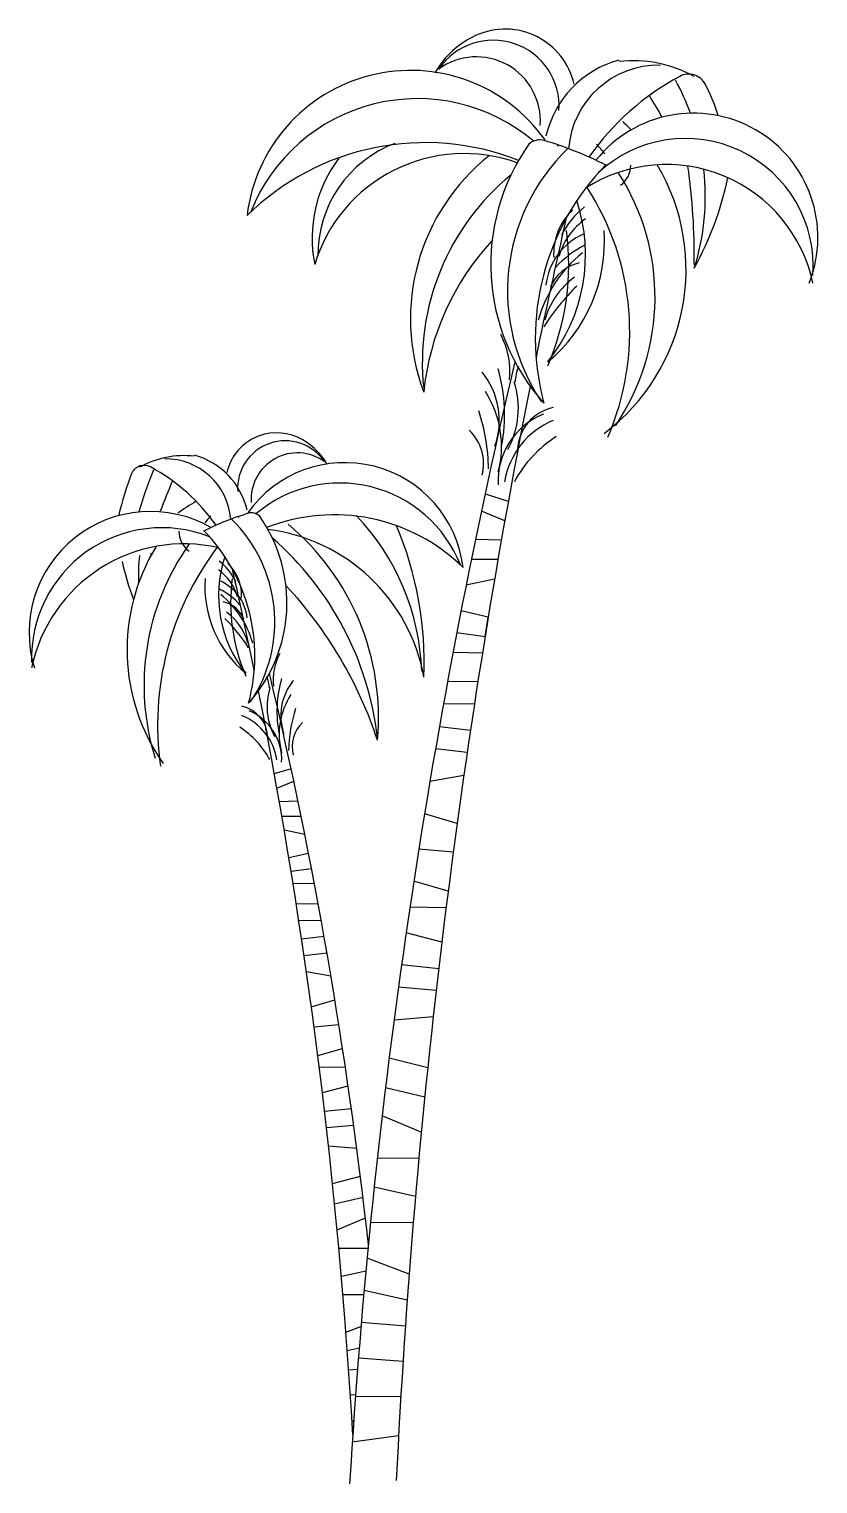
# Model space of a CAD drawing. Extents: x 382.8 to 414.3, y 157.4 to 215.6.
import ezdxf

# ---------------------------------------------------------------- set-up
doc = ezdxf.new("R2010")
doc.units = 0
doc.header["$LTSCALE"] = 12
doc.header["$MEASUREMENT"] = 0
doc.layers.get('0').update_dxf_attribs({"linetype": 'CONTINUOUS'})

msp = doc.modelspace()

# ---------------------------------------------------------------- linework, layer by layer
for p, q in [((401.016, 196.984), (401.942, 196.696)), ((401.8, 195.907), (400.869, 196.295)), ((400.635, 195.181), (401.667, 195.155)), ((401.529, 194.365), (400.468, 194.368)), ((400.262, 193.351), (401.397, 193.591)), ((401.141, 192.067), (400.057, 192.316)), ((401.016, 191.298), (401.141, 192.067)), ((399.888, 191.448), (401.016, 191.298)), ((400.908, 190.629), (399.736, 190.653)), ((399.523, 189.511), (400.73, 189.501)), ((400.591, 188.602), (399.355, 188.594)), ((399.195, 187.7), (400.433, 187.556)), ((400.3, 186.655), (399.037, 186.804)), ((393.272, 186.013), (392.604, 185.805)), ((392.706, 185.235), (393.378, 185.516)), ((398.815, 185.51), (400.169, 185.756)), ((393.547, 184.71), (392.802, 184.692)), ((399.899, 183.825), (398.6, 184.215)), ((392.901, 184.12), (393.668, 184.123)), ((393.817, 183.388), (392.997, 183.561)), ((393.182, 182.461), (393.965, 182.64)), ((393.273, 181.905), (393.182, 182.461)), ((398.374, 182.816), (399.746, 182.689)), ((394.087, 182.014), (393.273, 181.905)), ((393.35, 181.422), (394.197, 181.439)), ((399.542, 181.121), (398.172, 181.519)), ((394.351, 180.614), (393.479, 180.607)), ((398.017, 180.491), (399.46, 180.471)), ((393.579, 179.957), (394.472, 179.952)), ((394.588, 179.306), (393.694, 179.201)), ((399.289, 179.079), (397.864, 179.451)), ((393.79, 178.551), (394.702, 178.658)), ((394.862, 177.723), (393.884, 177.901)), ((397.684, 178.188), (399.164, 178.031)), ((399.063, 177.157), (397.559, 177.287)), ((394.079, 176.506), (395.018, 176.788)), ((397.385, 175.986), (398.946, 176.115)), ((395.181, 175.777), (394.19, 175.685)), ((394.337, 174.552), (395.327, 174.84)), ((398.726, 174.061), (397.187, 174.451)), ((395.439, 174.097), (394.397, 174.083)), ((394.52, 173.077), (395.55, 173.346)), ((397.043, 173.28), (398.608, 172.903)), ((395.68, 172.433), (394.61, 172.32)), ((398.47, 171.49), (396.909, 172.153)), ((394.683, 171.689), (395.77, 171.782)), ((395.896, 170.843), (394.768, 170.936)), ((396.718, 170.468), (398.374, 170.455)), ((394.927, 169.452), (396.039, 169.733)), ((398.237, 168.922), (396.591, 169.297)), ((396.143, 168.888), (395.012, 168.615)), ((395.111, 167.595), (396.24, 168.074)), ((396.447, 167.898), (398.15, 167.892)), ((396.378, 166.856), (395.181, 166.846)), ((397.986, 165.83), (396.307, 166.466)), ((395.28, 165.739), (396.26, 165.962)), ((396.189, 165.188), (397.909, 164.8)), ((396.172, 164.998), (395.343, 164.995)), ((397.835, 163.755), (396.076, 163.893)), ((395.461, 163.505), (396.063, 163.733)), ((395.991, 162.868), (395.517, 162.761)), ((395.96, 162.483), (397.741, 162.348)), ((395.57, 162.006), (395.925, 162.034)), ((395.847, 161.005), (395.638, 160.99)), ((397.653, 160.926), (395.842, 160.936)), ((395.702, 159.962), (395.772, 159.962)), ((395.715, 159.125), (397.564, 159.386))]:
    msp.add_line(p, q)
for centre, radius, start, end in [((402.12, 212.047), 3.568, 114.06563, 150.48175), ((401.34, 212.478), 2.63, 356.24002, 145.81917), ((401.815, 212.73), 2.82, 12.80427, 114.06563), ((400.665, 211.885), 2.556, 355.96229, 125.9285), ((398.044, 207.324), 6.576, 35.33029, 173.18063), ((407.446, 210.357), 4.106, 105.48627, 167.04911), ((407.942, 210.501), 3.605, 88.84302, 175.66934), ((406.935, 209.308), 4.98, 60.79991, 96.58022), ((413.817, 204.352), 10.585, 118.404, 144.88456), ((400.2, 208.876), 9.604, 20.1907, 28.81471), ((409.138, 213.003), 0.75, 27.03869, 118.404), ((402.54, 209.635), 8.159, 17.53762, 27.03869), ((398.32, 205.612), 7.161, 49.63735, 158.3383), ((390.875, 202.382), 19.73, 29.28497, 32.23382), ((409.333, 207.229), 4.964, 338.46759, 141.61836), ((400.858, 205.948), 8.178, 42.96569, 46.23988), ((398.627, 200.873), 10.143, 68.45712, 134.52069), ((399.116, 206.519), 4.78, 110.80154, 180.48025), ((409.568, 206.157), 8.325, 144.80495, 221.83061), ((403.196, 210.504), 0.622, 73.4657, 136.02172), ((399.209, 197.074), 14.631, 63.08964, 73.4657), ((406.689, 211.442), 2.832, 190.39472, 191.48084), ((398.647, 204.851), 9.151, 38.69487, 41.84131), ((409.013, 206.081), 5.102, 355.79366, 133.07823), ((399.438, 207.2), 5.327, 142.85132, 191.3124), ((400.186, 204.337), 6.242, 70.23219, 163.06862), ((406.361, 203.976), 8.326, 128.42947, 200.54026), ((409.84, 205.095), 7.928, 134.07355, 213.9976), ((412.964, 203.204), 9.944, 135.70473, 195.14703), ((408.251, 204.159), 5.981, 12.04436, 122.59331), ((400.858, 205.948), 8.178, 306.86535, 30.7421), ((398.647, 204.851), 9.151, 325.78684, 32.91218), ((405.831, 210.121), 1, 306.17929, 0), ((383.656, 206.462), 25.71, 359.31602, 8.08476), ((400.2, 208.876), 9.604, 342.60647, 6.42451), ((408.219, 202.235), 9.709, 129.45119, 186.08977), ((396.183, 203.467), 10.604, 336.59628, 32.86423), ((398.14, 212.207), 12.824, 331.07784, 348.31071), ((398.188, 206.541), 6.837, 321.18473, 18.39749), ((698.025, 141.246), 301.26, 167.19729, 168.27789), ((406.174, 206.57), 2.424, 133.57413, 183.23565), ((407.042, 205.847), 3.321, 128.17505, 153.78673), ((394.17, 206.155), 10.185, 336.56873, 7.61695), ((399.544, 207.064), 6.236, 309.54608, 4.05674), ((406.57, 205.757), 2.698, 124.83654, 164.47159), ((408.992, 199.991), 10.482, 137.23274, 174.17097), ((405.923, 205.069), 2.492, 113.14785, 174.00815), ((406.753, 203.426), 3.914, 116.77672, 138.10744), ((408.19, 202.532), 5.242, 128.91351, 164.61685), ((405.122, 204.628), 1.621, 102.69092, 157.69375), ((410.637, 199.112), 8.581, 133.95396, 147.9982), ((406.357, 203.141), 3.06, 125.31379, 165.20519), ((398.903, 201.875), 3.107, 353.86805, 28.35064), ((658.741, 141.596), 263.61, 166.69403, 176.55226), ((398.507, 199.913), 3.077, 340.54387, 39.0803), ((395.238, 200.162), 6.557, 348.79905, 16.07419), ((404.163, 201.366), 1.949, 158.66248, 177.3148), ((699.635, 142.859), 302.522, 168.86259, 177.21086), ((397.65, 198.89), 4.023, 345.19964, 32.92589), ((398.851, 200.418), 3.492, 331.71791, 17.44101), ((411.112, 205.082), 8.964, 209.53146, 209.53763), ((393.426, 197.889), 7.726, 0.73195, 18.24514), ((404.42, 197.501), 2.885, 111.98409, 183.12569), ((404.956, 196.963), 3.201, 112.55445, 170.80589), ((404.113, 198.666), 1.808, 102.31217, 176.93315), ((392.695, 197.389), 2.037, 65.93437, 167.19573), ((399.128, 198.202), 1.828, 345.08244, 46.69754), ((393.038, 197.207), 1.9, 34.18083, 183.75998), ((392.475, 196.896), 2.578, 29.51825, 65.93437), ((406.481, 195.165), 4.879, 122.59405, 151.74505), ((387.404, 197.586), 0.542, 61.596, 152.96131), ((388.996, 194.917), 3.598, 83.41978, 119.20009), ((388.269, 195.778), 2.605, 4.33066, 91.15698), ((388.626, 195.675), 2.966, 12.95089, 74.51373), ((395.42, 193.484), 4.751, 6.81937, 144.66971), ((393.526, 196.779), 1.847, 54.0715, 184.03771), ((401.166, 192.414), 15.24, 159.17494, 165.93952), ((403.53, 191.518), 17.009, 157.78655, 163.7931), ((384.024, 191.336), 7.648, 35.11544, 61.596), ((430.864, 179.943), 45.826, 157.45155, 159.09617), ((395.22, 192.246), 5.174, 21.6617, 130.36265), ((396, 185.892), 12.613, 121.09983, 125.09218), ((387.657, 191.448), 4.84, 60.03612, 196.90678), ((394.578, 186.078), 10.571, 106.5343, 116.91036), ((394.984, 191.696), 6.611, 138.15869, 141.30513), ((386.897, 191.873), 5.728, 326.0024, 45.92645), ((389.174, 196.458), 2.046, 348.51916, 349.60528), ((391.697, 195.781), 0.449, 43.97828, 106.5343), ((387.094, 192.64), 6.014, 318.16939, 35.19505), ((394.998, 188.823), 7.328, 45.47931, 111.54288), ((388.986, 189.576), 9.507, 2.00481, 43.58629), ((388.115, 190.436), 5.2, 68.60563, 181.96407), ((389.794, 195.504), 1, 180, 233.82071), ((384.641, 190.506), 7.185, 344.85297, 44.29527), ((391.431, 188.366), 7.262, 10.38435, 82.7548), ((384.311, 185.812), 12.492, 6.63406, 48.8843), ((386.723, 188.065), 10.039, 354.75297, 50.19442), ((384.51, 190.249), 14.075, 357.65942, 22.86258), ((389, 188.78), 6.211, 77.23204, 168.28387), ((394.616, 190.77), 7.89, 148.52246, 215.24362), ((397.13, 189.34), 9.727, 144.51339, 197.38222), ((399.667, 187.769), 11.722, 142.81314, 188.14167), ((395.606, 196.163), 9.265, 191.68929, 201.46756), ((394.118, 193.757), 6.939, 173.57549, 182.70548), ((406.07, 192.013), 18.575, 171.91524, 172.30554), ((395.316, 192.917), 4.939, 161.60251, 218.81527), ((388.919, 192.416), 2.399, 26.21327, 51.82495), ((389.546, 192.939), 1.751, 356.76435, 46.42587), ((394.336, 193.295), 4.505, 175.94326, 230.45392), ((389.26, 192.351), 1.949, 15.52841, 55.16346), ((389.727, 191.854), 1.8, 5.99185, 66.85215), ((398.219, 192.639), 7.358, 172.38305, 203.43127), ((178.693, 145.744), 217.65, 11.72211, 12.80271), ((389.128, 190.667), 2.828, 41.89256, 63.22328), ((388.089, 190.021), 3.787, 15.38315, 51.08649), ((380.845, 181.939), 16.707, 18.16247, 42.97181), ((390.306, 191.536), 1.171, 22.30625, 77.30908), ((386.322, 187.55), 6.2, 32.0018, 46.04604), ((389.413, 190.461), 2.211, 14.79481, 54.68621), ((394.799, 189.547), 2.245, 151.64936, 186.13195), ((390.999, 189.179), 1.408, 2.6852, 21.33752), ((207.075, 145.997), 190.449, 6.3363, 13.30597), ((397.446, 188.309), 4.737, 163.92581, 191.20095), ((395.085, 188.129), 2.223, 140.9197, 199.45613), ((177.53, 146.91), 218.562, 3.27943, 11.13741), ((394.836, 188.494), 2.523, 162.55899, 208.28209), ((395.704, 187.39), 2.906, 147.07411, 194.80036), ((391.035, 187.228), 1.306, 3.06685, 77.68783), ((390.813, 186.386), 2.085, 356.87431, 68.01591), ((385.978, 191.863), 6.476, 330.46237, 330.46854), ((398.756, 186.667), 5.582, 161.75486, 179.26805), ((389.324, 184.699), 3.525, 28.25495, 57.40595), ((390.426, 185.998), 2.313, 9.19411, 67.44555), ((394.636, 186.893), 1.321, 133.30246, 194.91756)]:
    msp.add_arc(centre, radius, start, end)

doc.saveas('drawing.dxf')
